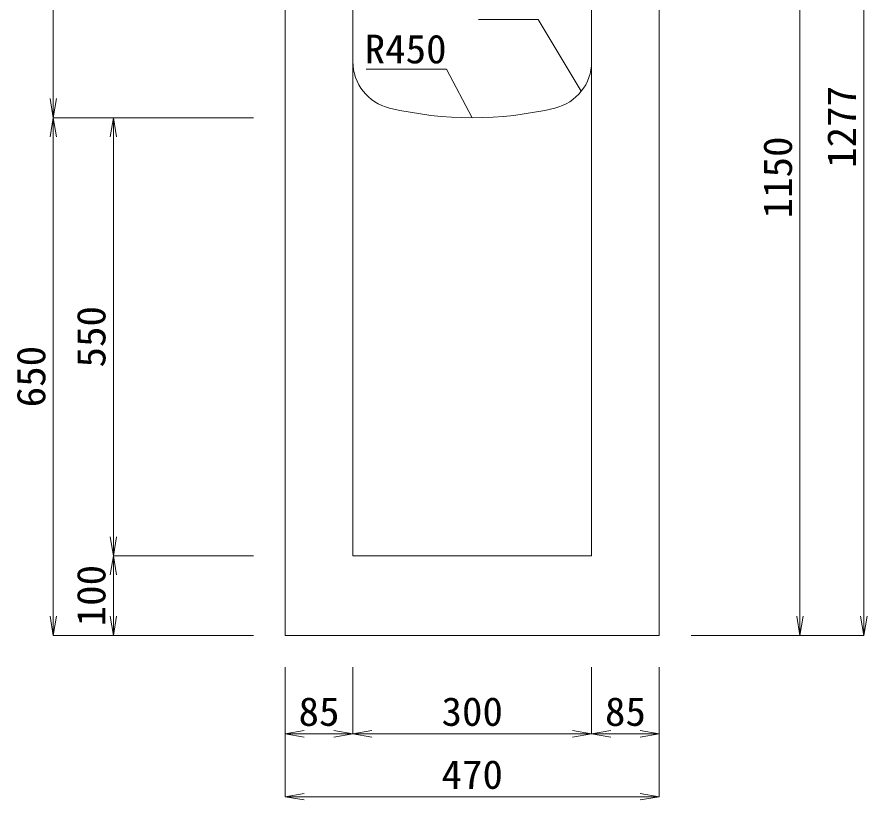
# Model space of a CAD drawing. Units: millimetres at full size. Extents: x -734 to 58102, y 49499 to 87169.
# Drawn here: x 11238 to 12305, y 59474 to 60457 of the extents above; entities that cross this region are included whole.
import ezdxf
from ezdxf.enums import TextEntityAlignment as Align

# ---------------------------------------------------------------- set-up
doc = ezdxf.new("R2010")
doc.units = ezdxf.units.MM
doc.header["$LTSCALE"] = 50
for name, color, linetype, lineweight in [('寸法線', 7, 'Continuous', 13), ('引出線', 4, 'Continuous', 13), ('本体', 2, 'Continuous', 20)]:
    doc.layers.add(name, color=color, linetype=linetype, lineweight=lineweight)
doc.styles.add('ＭＳ 明朝', font='')
doc.styles.get('ＭＳ 明朝').set_extended_font_data('MS Mincho')

# ---------------------------------------------------------------- blocks, each defined once
blk = doc.blocks.new('open_arrow')
at = {"color": 0, "linetype": 'Continuous', "lineweight": -2}
blk.add_lwpolyline([(7.5, 1.25), (0, 0), (7.5, -1.25)], dxfattribs=at)

msp = doc.modelspace()

# ---------------------------------------------------------------- linework, layer by layer
at = {"layer": '寸法線'}
for p, q in [((12301.49, 60957.12), (12301.49, 59680.12)), ((11283.14, 60830.12), (11283.14, 60330.12)), ((12221.23, 60830.12), (12221.23, 59680.12)), ((11534.48, 60330.12), (11283.14, 60330.12)), ((11283.14, 60330.12), (11283.14, 59680.12)), ((11534.48, 60330.12), (11283.14, 60330.12)), ((11358.69, 59780.12), (11358.69, 60330.12)), ((11534.48, 60330.12), (11358.69, 60330.12)), ((11534.48, 59780.12), (11358.69, 59780.12)), ((11358.69, 59680.12), (11358.69, 59780.12)), ((11534.48, 59780.12), (11358.69, 59780.12)), ((11534.48, 59680.12), (11283.14, 59680.12)), ((11534.48, 59680.12), (11358.69, 59680.12)), ((12084.52, 59680.12), (12301.49, 59680.12)), ((12084.52, 59680.12), (12221.23, 59680.12)), ((11574.5, 59640.1), (11574.5, 59477.52)), ((11574.5, 59640.1), (11574.5, 59556.58)), ((11659.5, 59640.1), (11659.5, 59556.58)), ((11659.5, 59640.1), (11659.5, 59556.58)), ((11959.5, 59640.1), (11959.5, 59556.58)), ((11959.5, 59640.1), (11959.5, 59556.58)), ((12044.5, 59640.1), (12044.5, 59477.52)), ((12044.5, 59640.1), (12044.5, 59556.58)), ((11574.5, 59556.58), (11659.5, 59556.58)), ((11659.5, 59556.58), (11959.5, 59556.58)), ((11959.5, 59556.58), (12044.5, 59556.58)), ((11574.5, 59477.52), (12044.5, 59477.52))]:
    msp.add_line(p, q, dxfattribs=at)
at = {"layer": '引出線'}
for points in [[(11946.57, 60363.43), (11892.16, 60453.33), (11817.49, 60453.33)], [(11809.5, 60330.12), (11777.28, 60391.26), (11676.27, 60391.26)]]:
    msp.add_lwpolyline(points, dxfattribs=at)
at = {"layer": '本体'}
for p, q in [((11574.5, 60830.12), (11574.5, 59680.12)), ((11659.5, 60400.64), (11659.5, 60830.12)), ((11959.5, 60400.64), (11959.5, 60830.12)), ((12044.5, 59680.12), (12044.5, 60830.12)), ((11659.5, 60400.64), (11659.5, 59780.12)), ((11959.5, 60400.64), (11959.5, 59780.12)), ((11659.5, 59780.12), (11959.5, 59780.12)), ((11574.5, 59680.12), (12044.5, 59680.12))]:
    msp.add_line(p, q, dxfattribs=at)
for centre, radius, start, end in [((11719.5, 60400.64), 60, 180, 256.65785), ((11899.5, 60400.64), 60, 283.34237, 0), ((11809.5, 60780.12), 450, 256.65777, 283.34225)]:
    msp.add_arc(centre, radius, start, end, dxfattribs=at)

# ---------------------------------------------------------------- block references
at = {"layer": '寸法線', "xscale": 3.2, "yscale": 3.2}
for p, rotation in [((11283.14, 60330.12), 90), ((11283.14, 60330.12), 270), ((11358.69, 60330.12), 270), ((11358.69, 59780.12), 90), ((11358.69, 59780.12), 270), ((11283.14, 59680.12), 90), ((11358.69, 59680.12), 90), ((12221.23, 59680.12), 90), ((12301.49, 59680.12), 90), ((11659.5, 59556.58), 180), ((11959.5, 59556.58), 180), ((12044.5, 59556.58), 180), ((12044.5, 59477.52), 180)]:
    msp.add_blockref('open_arrow', p, dxfattribs=dict(at, rotation=rotation))
for p in [(11574.5, 59556.58), (11659.5, 59556.58), (11959.5, 59556.58), (11574.5, 59477.52)]:
    msp.add_blockref('open_arrow', p, dxfattribs=at)
at = {"layer": '引出線', "xscale": 0.0533, "yscale": 0.0533}
for p, rotation in [((11946.57, 60363.43), 121.2), ((11809.5, 60330.12), 117.8)]:
    msp.add_blockref('open_arrow', p, dxfattribs=dict(at, rotation=rotation))

# ---------------------------------------------------------------- texts
at = {"layer": '寸法線', "style": 'ＭＳ 明朝', "width": 1.05}
for s, p in [('1277', (12273.47, 60318.62)), ('1150', (12193.21, 60255.12)), ('550', (11330.67, 60055.12)), ('650', (11255.12, 60005.12)), ('100', (11330.67, 59730.12))]:
    msp.add_text(s, height=36.03, rotation=90, dxfattribs=at).set_placement(p, align=Align.MIDDLE_CENTER)
for s, p in [('85', (11617, 59584.6)), ('300', (11809.5, 59584.6)), ('85', (12002, 59584.6)), ('470', (11809.5, 59505.54))]:
    msp.add_text(s, height=36.03, dxfattribs=at).set_placement(p, align=Align.MIDDLE_CENTER)
at = {"layer": '引出線', "style": 'ＭＳ 明朝', "width": 1.05}
msp.add_text('R450', height=36.03, dxfattribs=at).set_placement((11777.28, 60434.46), align=Align.TOP_RIGHT)

doc.saveas('drawing.dxf')
